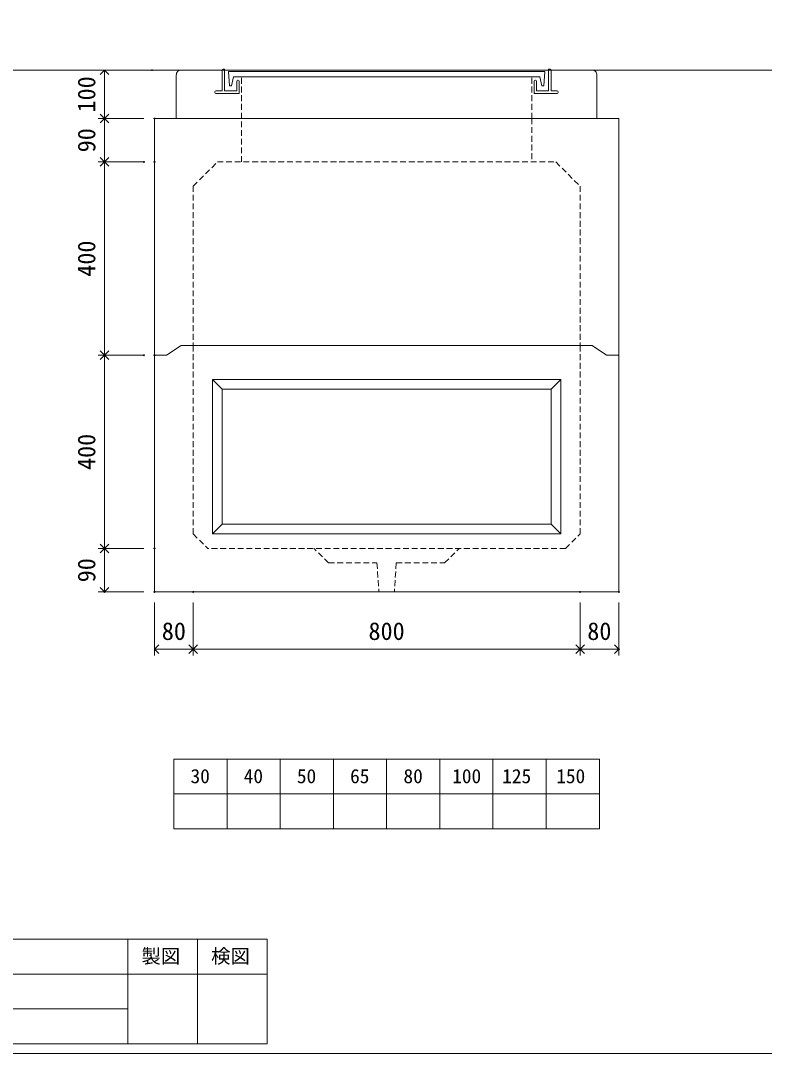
# Model space of a CAD drawing. Units: millimetres, scale not verified. Extents: x -4890 to 4890, y -2290 to 2289.
# Drawn here: x 308 to 1846, y -1986 to 152 of the extents above; entities that cross this region are included whole.
import ezdxf
from ezdxf.enums import TextEntityAlignment as Align

# ---------------------------------------------------------------- set-up
doc = ezdxf.new("R2010")
doc.units = ezdxf.units.MM
doc.header["$LTSCALE"] = 10
doc.header["$PDMODE"] = 32
doc.header["$PDSIZE"] = 2
doc.linetypes.add('DASHED1', pattern=[1.8, 1.2, -0.6])
doc.layers.add('0-1_Defpoints', color=7, linetype='Continuous')
for name, color, linetype, lineweight in [('0-2_waku', 7, 'Continuous', 18), ('0-3_gaikei', 7, 'Continuous', 18), ('0-4_kakure', 7, 'DASHED1', 5), ('0-5_sunpou', 7, 'Continuous', 5), ('0-9_uchigawa', 6, 'Continuous', 18), ('0-B_futa', 3, 'Continuous', 18), ('0-C_GL', 4, 'Continuous', 18), ('0-E_文字１', 7, 'Continuous', 18)]:
    doc.layers.add(name, color=color, linetype=linetype, lineweight=lineweight)
doc.styles.add('ＭＳ ゴシック', font='')
doc.styles.get('ＭＳ ゴシック').set_extended_font_data('MS Gothic')

# ---------------------------------------------------------------- blocks, each defined once
blk = doc.blocks.new('_Open90')
at = {"layer": '0-5_sunpou'}
blk.add_line((0, 0), (-1, 0), dxfattribs=at)
blk.add_lwpolyline([(-0.5, 0.5), (0, 0), (-0.5, -0.5)], dxfattribs=at)
blk = doc.blocks.new('D62')
at = {"layer": '0-1_Defpoints'}
for p in [(2032.32, 1674.36), (1928.83, 1274.36), (2032.32, 1274.36)]:
    blk.add_point(p, dxfattribs=at)
at = {"layer": '0-5_sunpou'}
for p, q in [((2010.32, 1674.36), (1915.83, 1674.36)), ((1928.83, 1656.36), (1928.83, 1292.36)), ((2010.32, 1274.36), (1915.83, 1274.36))]:
    blk.add_line(p, q, dxfattribs=at)
at = {"layer": '0-5_sunpou', "xscale": 18, "yscale": 18}
for p, rotation in [((1928.83, 1674.36), 90), ((1928.83, 1274.36), 270)]:
    blk.add_blockref('_Open90', p, dxfattribs=dict(at, rotation=rotation))
at = {"layer": '0-5_sunpou', "style": 'ＭＳ ゴシック'}
blk.add_text('400', height=36.66, rotation=90, dxfattribs=at).set_placement((1920.83, 1436.86), align=Align.BOTTOM_LEFT)
blk = doc.blocks.new('D63')
at = {"layer": '0-1_Defpoints'}
for p in [(2032.32, 1274.36), (1928.83, 1184.36), (2032.32, 1184.36)]:
    blk.add_point(p, dxfattribs=at)
at = {"layer": '0-5_sunpou'}
for p, q in [((2010.32, 1274.36), (1915.83, 1274.36)), ((1928.83, 1256.36), (1928.83, 1202.36)), ((2010.32, 1184.36), (1915.83, 1184.36))]:
    blk.add_line(p, q, dxfattribs=at)
at = {"layer": '0-5_sunpou', "xscale": 18, "yscale": 18}
for p, rotation in [((1928.83, 1274.36), 90), ((1928.83, 1184.36), 270)]:
    blk.add_blockref('_Open90', p, dxfattribs=dict(at, rotation=rotation))
at = {"layer": '0-5_sunpou', "style": 'ＭＳ ゴシック'}
blk.add_text('90', height=36.66, rotation=90, dxfattribs=at).set_placement((1920.83, 1204.36), align=Align.BOTTOM_LEFT)
blk = doc.blocks.new('D64')
at = {"layer": '0-1_Defpoints'}
for p in [(2032.32, 1184.36), (2112.32, 1184.36), (2112.32, 1065.97)]:
    blk.add_point(p, dxfattribs=at)
at = {"layer": '0-5_sunpou'}
for p, q in [((2032.32, 1162.36), (2032.32, 1052.97)), ((2112.32, 1162.36), (2112.32, 1052.97)), ((2050.32, 1065.97), (2094.32, 1065.97))]:
    blk.add_line(p, q, dxfattribs=at)
at = {"layer": '0-5_sunpou', "xscale": 18, "yscale": 18, "rotation": 180}
blk.add_blockref('_Open90', (2032.32, 1065.97), dxfattribs=at)
at = {"layer": '0-5_sunpou', "xscale": 18, "yscale": 18}
blk.add_blockref('_Open90', (2112.32, 1065.97), dxfattribs=at)
at = {"layer": '0-5_sunpou', "style": 'ＭＳ ゴシック'}
blk.add_text('80', height=36.66, dxfattribs=at).set_placement((2047.32, 1073.97), align=Align.BOTTOM_LEFT)
blk = doc.blocks.new('D65')
at = {"layer": '0-1_Defpoints'}
for p in [(2112.32, 1184.36), (2912.32, 1184.36), (2912.32, 1065.97)]:
    blk.add_point(p, dxfattribs=at)
at = {"layer": '0-5_sunpou'}
for p, q in [((2112.32, 1162.36), (2112.32, 1052.97)), ((2912.32, 1162.36), (2912.32, 1052.97)), ((2130.32, 1065.97), (2894.32, 1065.97))]:
    blk.add_line(p, q, dxfattribs=at)
at = {"layer": '0-5_sunpou', "xscale": 18, "yscale": 18, "rotation": 180}
blk.add_blockref('_Open90', (2112.32, 1065.97), dxfattribs=at)
at = {"layer": '0-5_sunpou', "xscale": 18, "yscale": 18}
blk.add_blockref('_Open90', (2912.32, 1065.97), dxfattribs=at)
at = {"layer": '0-5_sunpou', "style": 'ＭＳ ゴシック'}
blk.add_text('800', height=36.66, dxfattribs=at).set_placement((2474.82, 1073.97), align=Align.BOTTOM_LEFT)
blk = doc.blocks.new('D66')
at = {"layer": '0-1_Defpoints'}
for p in [(2912.32, 1184.36), (2992.32, 1184.36), (2992.32, 1065.97)]:
    blk.add_point(p, dxfattribs=at)
at = {"layer": '0-5_sunpou'}
for p, q in [((2912.32, 1162.36), (2912.32, 1052.97)), ((2992.32, 1162.36), (2992.32, 1052.97)), ((2930.32, 1065.97), (2974.32, 1065.97))]:
    blk.add_line(p, q, dxfattribs=at)
at = {"layer": '0-5_sunpou', "xscale": 18, "yscale": 18, "rotation": 180}
blk.add_blockref('_Open90', (2912.32, 1065.97), dxfattribs=at)
at = {"layer": '0-5_sunpou', "xscale": 18, "yscale": 18}
blk.add_blockref('_Open90', (2992.32, 1065.97), dxfattribs=at)
at = {"layer": '0-5_sunpou', "style": 'ＭＳ ゴシック'}
blk.add_text('80', height=36.66, dxfattribs=at).set_placement((2927.32, 1073.97), align=Align.BOTTOM_LEFT)
blk = doc.blocks.new('D67')
at = {"layer": '0-1_Defpoints'}
for p in [(2026.77, 2264.36), (1928.83, 2164.36), (2032.32, 2164.36)]:
    blk.add_point(p, dxfattribs=at)
at = {"layer": '0-5_sunpou'}
for p, q in [((2004.77, 2264.36), (1915.83, 2264.36)), ((1928.83, 2246.36), (1928.83, 2182.36)), ((2010.32, 2164.36), (1915.83, 2164.36))]:
    blk.add_line(p, q, dxfattribs=at)
at = {"layer": '0-5_sunpou', "xscale": 18, "yscale": 18}
for p, rotation in [((1928.83, 2264.36), 90), ((1928.83, 2164.36), 270)]:
    blk.add_blockref('_Open90', p, dxfattribs=dict(at, rotation=rotation))
at = {"layer": '0-5_sunpou', "style": 'ＭＳ ゴシック'}
blk.add_text('100', height=36.66, rotation=90, dxfattribs=at).set_placement((1920.83, 2176.86), align=Align.BOTTOM_LEFT)
blk = doc.blocks.new('D68')
at = {"layer": '0-1_Defpoints'}
for p in [(2032.32, 2164.36), (1928.83, 2074.36), (2032.32, 2074.36)]:
    blk.add_point(p, dxfattribs=at)
at = {"layer": '0-5_sunpou'}
for p, q in [((2010.32, 2164.36), (1915.83, 2164.36)), ((1928.83, 2146.36), (1928.83, 2092.36)), ((2010.32, 2074.36), (1915.83, 2074.36))]:
    blk.add_line(p, q, dxfattribs=at)
at = {"layer": '0-5_sunpou', "xscale": 18, "yscale": 18}
for p, rotation in [((1928.83, 2164.36), 90), ((1928.83, 2074.36), 270)]:
    blk.add_blockref('_Open90', p, dxfattribs=dict(at, rotation=rotation))
at = {"layer": '0-5_sunpou', "style": 'ＭＳ ゴシック'}
blk.add_text('90', height=36.66, rotation=90, dxfattribs=at).set_placement((1920.83, 2094.36), align=Align.BOTTOM_LEFT)
blk = doc.blocks.new('D69')
at = {"layer": '0-1_Defpoints'}
for p in [(2010.32, 2074.36), (1928.83, 1674.36), (2010.32, 1674.36)]:
    blk.add_point(p, dxfattribs=at)
at = {"layer": '0-5_sunpou'}
for p, q in [((1988.32, 2074.36), (1915.83, 2074.36)), ((1928.83, 2056.36), (1928.83, 1692.36)), ((1988.32, 1674.36), (1915.83, 1674.36))]:
    blk.add_line(p, q, dxfattribs=at)
at = {"layer": '0-5_sunpou', "xscale": 18, "yscale": 18}
for p, rotation in [((1928.83, 2074.36), 90), ((1928.83, 1674.36), 270)]:
    blk.add_blockref('_Open90', p, dxfattribs=dict(at, rotation=rotation))
at = {"layer": '0-5_sunpou', "style": 'ＭＳ ゴシック'}
blk.add_text('400', height=36.66, rotation=90, dxfattribs=at).set_placement((1920.83, 1836.86), align=Align.BOTTOM_LEFT)

msp = doc.modelspace()

# ---------------------------------------------------------------- linework, layer by layer
at = {"layer": '0-2_waku'}
for p, q in [((624.94, -1376.57), (624.94, -1520.57)), ((624.94, -1376.57), (624.94, -1520.57)), ((624.94, -1376.57), (624.94, -1520.57)), ((624.94, -1376.57), (624.94, -1520.57)), ((624.94, -1376.57), (1504.94, -1376.57)), ((734.94, -1376.57), (734.94, -1520.57)), ((844.94, -1376.57), (844.94, -1520.57)), ((844.94, -1376.57), (844.94, -1520.57)), ((954.94, -1376.57), (954.94, -1520.57)), ((1064.94, -1376.57), (1064.94, -1520.57)), ((1174.94, -1376.57), (1174.94, -1520.57)), ((1284.94, -1376.57), (1284.94, -1520.57)), ((1394.94, -1376.57), (1394.94, -1520.57)), ((1504.94, -1376.57), (1504.94, -1520.57)), ((624.94, -1448.57), (1504.94, -1448.57)), ((624.94, -1520.57), (1504.94, -1520.57)), ((-1210.06, -1749.57), (817.94, -1749.57)), ((529.94, -1749.57), (529.94, -1965.57)), ((529.94, -1749.57), (529.94, -1965.57)), ((673.94, -1749.57), (673.94, -1965.57)), ((817.94, -1749.57), (817.94, -1965.57)), ((-1210.06, -1821.57), (817.94, -1821.57)), ((-1210.06, -1893.57), (529.94, -1893.57)), ((-1210.06, -1965.57), (817.94, -1965.57)), ((-1230.06, -1985.57), (4889.94, -1985.57))]:
    msp.add_line(p, q, dxfattribs=at)
msp.add_lwpolyline([(-1230.06, 2289.43), (-1230.06, -1985.57), (4889.94, -1985.57)], dxfattribs=at)
at = {"layer": '0-3_gaikei'}
for p, q in [((639.94, 49.43), (724.94, 49.43)), ((1404.94, 49.43), (1489.94, 49.43)), ((629.94, -50.57), (629.94, 39.43)), ((1499.94, -50.57), (1499.94, 39.43)), ((629.94, -50.57), (739.94, -50.57)), ((664.94, -50.57), (1464.94, -50.57)), ((1499.94, -50.57), (1389.94, -50.57)), ((609.94, -540.57), (639.94, -520.57)), ((609.94, -540.57), (639.94, -520.57)), ((609.94, -540.57), (639.94, -520.57)), ((609.94, -540.57), (639.94, -520.57)), ((639.94, -520.57), (1489.94, -520.57)), ((1489.94, -520.57), (1519.94, -540.57)), ((1489.94, -520.57), (1519.94, -540.57)), ((1489.94, -520.57), (1519.94, -540.57)), ((1489.94, -520.57), (1519.94, -540.57)), ((609.94, -540.57), (584.94, -540.57)), ((609.94, -540.57), (584.94, -540.57)), ((609.94, -540.57), (584.94, -540.57)), ((609.94, -540.57), (584.94, -540.57)), ((1519.94, -540.57), (1544.94, -540.57)), ((1519.94, -540.57), (1544.94, -540.57)), ((1519.94, -540.57), (1544.94, -540.57)), ((1519.94, -540.57), (1544.94, -540.57)), ((1544.94, -1030.57), (584.94, -1030.57)), ((584.94, -1030.57), (664.94, -1030.57))]:
    msp.add_line(p, q, dxfattribs=at)
for points in [[(714.94, -50.57), (584.94, -50.57), (1544.94, -50.57)], [(584.94, -50.57), (584.94, -540.57), (584.94, -1030.57)], [(1544.94, -50.57), (1544.94, -540.57), (1544.94, -1030.57)]]:
    msp.add_lwpolyline(points, dxfattribs=at)
for centre, radius, start, end in [((639.36, 40.01), 9.44, 86.47383, 183.52617), ((1490.27, 39.76), 9.68, 358.04251, 91.95749)]:
    msp.add_arc(centre, radius, start, end, dxfattribs=at)
at = {"layer": '0-4_kakure'}
for p, q in [((764.94, -50.57), (764.94, 35.93)), ((1364.94, -50.57), (1364.94, 35.93)), ((764.94, -140.57), (764.94, -50.57)), ((1364.94, -50.57), (1364.94, -140.57)), ((664.94, -190.57), (714.94, -140.57)), ((714.94, -140.57), (1414.94, -140.57)), ((714.94, -140.57), (1414.94, -140.57)), ((714.94, -140.57), (1414.94, -140.57)), ((1414.94, -140.57), (1464.94, -190.57)), ((664.94, -190.57), (664.94, -520.57)), ((1464.94, -190.57), (1464.94, -520.57)), ((664.94, -520.57), (664.94, -910.57)), ((1464.94, -520.57), (1464.94, -910.57)), ((664.94, -910.57), (694.94, -940.57)), ((1434.94, -940.57), (1464.94, -910.57)), ((1434.94, -940.57), (694.94, -940.57)), ((944.94, -970.57), (914.94, -940.57)), ((944.94, -970.57), (914.94, -940.57)), ((1184.94, -970.57), (1214.94, -940.57)), ((1184.94, -970.57), (1214.94, -940.57)), ((944.94, -970.57), (1044.94, -970.57)), ((944.94, -970.57), (1044.94, -970.57)), ((1044.94, -970.57), (1048.94, -1030.57)), ((1084.94, -970.57), (1080.94, -1030.57)), ((1084.94, -970.57), (1184.94, -970.57))]:
    msp.add_line(p, q, dxfattribs=at)
at = {"layer": '0-9_uchigawa'}
for p, q in [((704.94, -590.57), (724.94, -610.57)), ((704.94, -590.57), (704.94, -890.57)), ((704.94, -590.57), (1424.94, -590.57)), ((704.94, -590.57), (704.94, -910.5)), ((704.94, -590.57), (724.94, -610.57)), ((1424.94, -590.57), (1404.94, -610.57)), ((1424.94, -590.57), (1424.94, -910.5)), ((724.94, -610.57), (724.94, -870.57)), ((724.94, -610.57), (724.94, -870.57)), ((724.94, -610.57), (724.94, -870.57)), ((724.94, -610.57), (724.94, -870.57)), ((724.94, -610.57), (724.94, -890.5)), ((1404.94, -890.5), (1404.94, -610.57)), ((704.94, -910.5), (724.94, -890.5)), ((724.94, -890.5), (1404.94, -890.5)), ((1424.94, -910.5), (1404.94, -890.5)), ((704.94, -910.5), (1424.94, -910.5)), ((724.94, -910.5), (1424.94, -910.5))]:
    msp.add_line(p, q, dxfattribs=at)
for points in [[(704.94, -590.57), (724.94, -610.57), (724.94, -870.57)], [(704.94, -590.57), (724.94, -610.57), (1404.94, -610.57)]]:
    msp.add_lwpolyline(points, dxfattribs=at)
at = {"layer": '0-B_futa'}
for p, q in [((724.94, 49.43), (724.94, 6.43)), ((726.94, 51.43), (729.94, 51.43)), ((729.94, 51.43), (729.94, 6.43)), ((737.75, 46.93), (1392.08, 46.93)), ((737.75, 46.93), (740.24, 16.93)), ((1392.08, 46.93), (1389.83, 16.93)), ((1399.94, 51.43), (1399.94, 6.43)), ((1399.94, 51.43), (1402.94, 51.43)), ((1404.94, 49.43), (1404.94, 6.43)), ((748.27, 35.93), (743.95, 16.93)), ((748.27, 35.93), (1381.61, 35.93)), ((754.94, 26.43), (754.94, 6.43)), ((756.94, 28.43), (757.94, 28.43)), ((759.94, 26.43), (759.94, 1.43)), ((1369.94, 26.43), (1369.94, 1.43)), ((1372.94, 28.43), (1371.94, 28.43)), ((1374.94, 26.43), (1374.94, 6.43)), ((1381.61, 35.93), (1385.93, 16.93)), ((709.94, 4.43), (709.94, 3.43)), ((711.94, 6.43), (724.94, 6.43)), ((759.94, 1.43), (711.94, 1.43)), ((729.94, 6.43), (754.94, 6.43)), ((740.24, 16.93), (743.95, 16.93)), ((1369.94, 1.43), (1417.94, 1.43)), ((1399.94, 6.43), (1374.94, 6.43)), ((1389.83, 16.93), (1385.93, 16.93)), ((1417.94, 6.43), (1404.94, 6.43)), ((1419.94, 4.43), (1419.94, 3.43))]:
    msp.add_line(p, q, dxfattribs=at)
for centre, start, end in [((726.94, 49.43), 90, 180), ((1402.94, 49.43), 0, 90), ((756.94, 26.43), 90, 180), ((757.94, 26.43), 0, 90), ((1371.94, 26.43), 90, 180), ((1372.94, 26.43), 0, 90), ((711.94, 4.43), 90, 180), ((711.94, 3.43), 180, 270), ((1417.94, 4.43), 0, 90), ((1417.94, 3.43), 270, 0)]:
    msp.add_arc(centre, 2, start, end, dxfattribs=at)
at = {"layer": '0-C_GL'}
msp.add_line((-1230.06, 49.43), (4889.94, 49.43), dxfattribs=at)

# ---------------------------------------------------------------- block references
at = {"layer": '0-5_sunpou'}
for name in ['D67', 'D68', 'D69', 'D62', 'D63', 'D64', 'D65', 'D66']:
    msp.add_blockref(name, (-1447.37, -2214.93), dxfattribs=at)

# ---------------------------------------------------------------- texts
at = {"layer": '0-E_文字１', "style": 'ＭＳ ゴシック'}
for s, p in [('30', (659.39, -1435.22)), ('40', (769.39, -1435.22)), ('50', (879.39, -1435.22)), ('65', (989.39, -1435.22)), ('80', (1099.8, -1435.22)), ('100', (1200.67, -1435.22)), ('125', (1304.06, -1435.22)), ('150', (1415.82, -1435.22)), ('製図', (558, -1807.82)), ('検図', (702, -1807.82))]:
    msp.add_text(s, height=29.33, dxfattribs=at).set_placement(p, align=Align.BOTTOM_LEFT)

doc.saveas('drawing.dxf')
